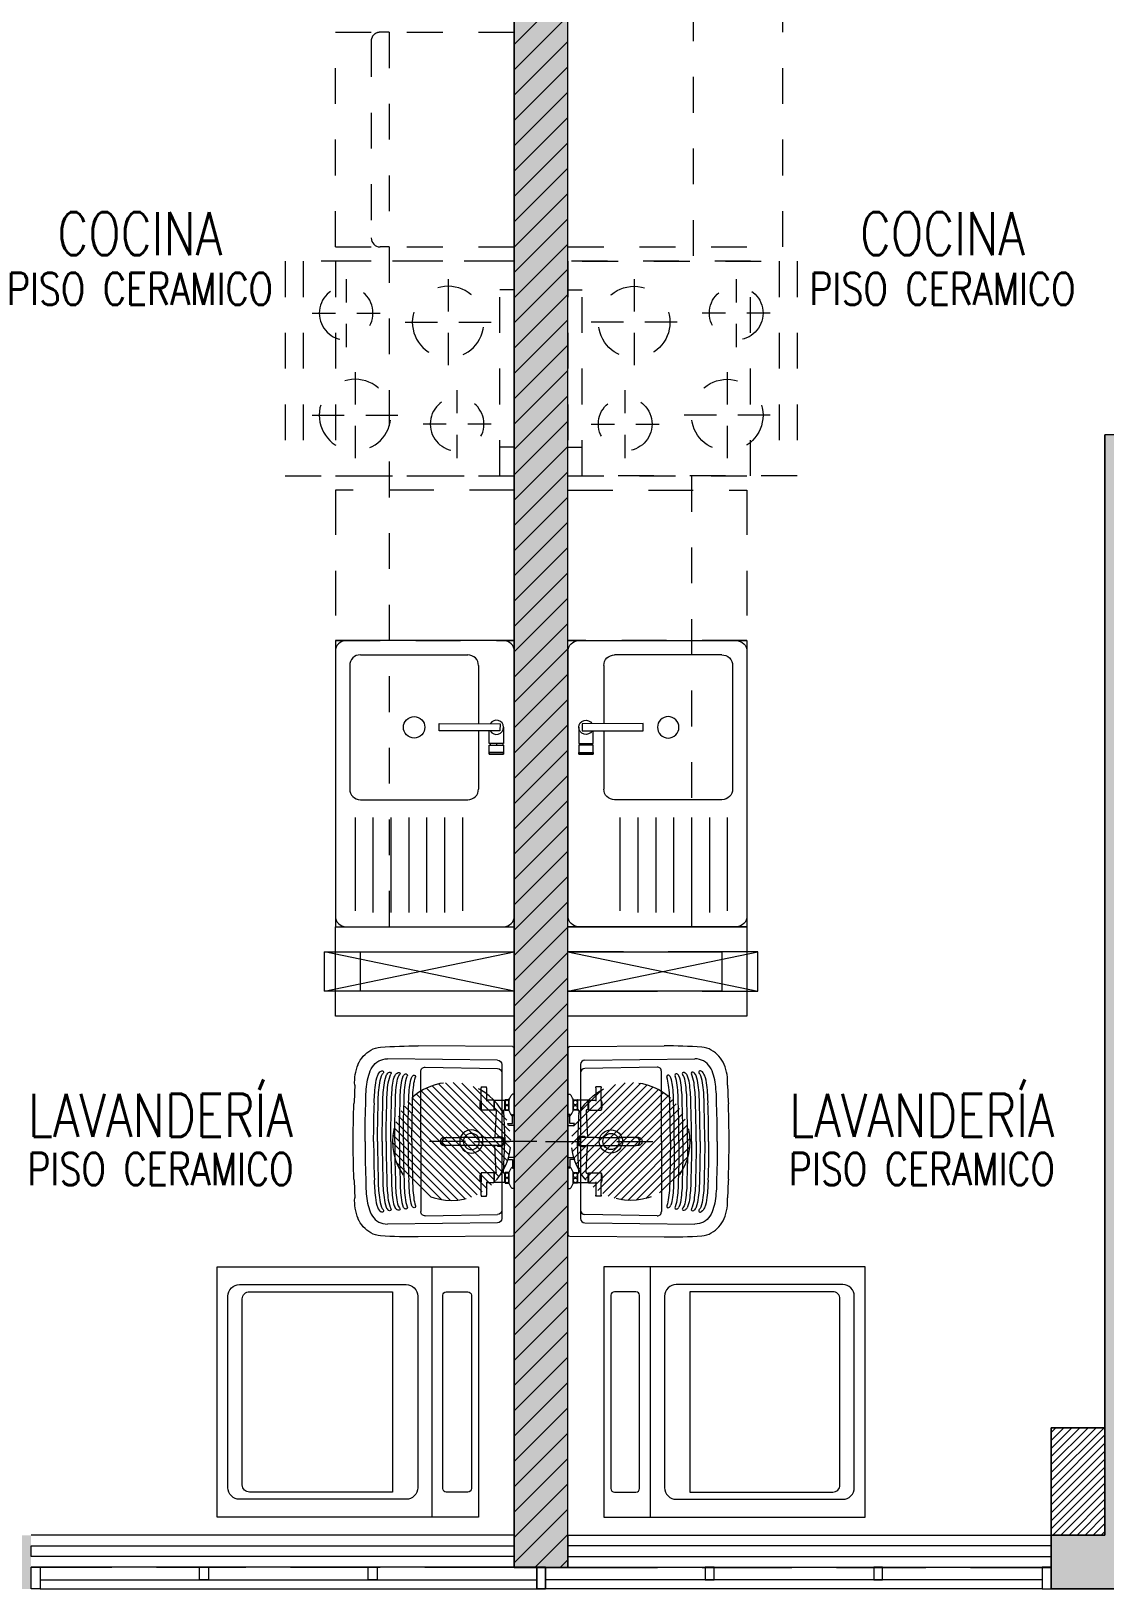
# Model space of a CAD drawing. Header units: millimetres. Extents: x 3765 to 3833, y 1327 to 1657.
# Drawn here: x 3777.472 to 3780.472, y 1456.738 to 1461.091 of the extents above; entities that cross this region are included whole.
import ezdxf
from ezdxf.enums import TextEntityAlignment as Align

# ---------------------------------------------------------------- set-up
doc = ezdxf.new("R2010")
doc.units = ezdxf.units.MM
doc.set_wipeout_variables(frame=1)
for name, pattern in [('DASHDOT', [1, 0.5, -0.25, 0, -0.25]), ('HIDDEN2', [0.1875, 0.125, -0.0625]), ('X-REF_DP_Arquitectura$0$HIDDEN', [0.375, 0.25, -0.125])]:
    doc.linetypes.add(name, pattern=pattern)
doc.layers.get('0').update_dxf_attribs({"color": 251, "lineweight": 9})
for name, color, linetype, lineweight in [('01', 251, 'Continuous', 13), ('A-COCINAS-LAV', 251, 'Continuous', 13), ('A-HATCH', 251, 'Continuous', 13), ('A-MOBILIARIO', 251, 'Continuous', 13), ('A-MURO BAJO', 251, 'Continuous', 13), ('A-MUROS', 251, 'Continuous', 13), ('A-PROYECCIONES', 251, 'HIDDEN2', 13), ('A-PUERTAS', 251, 'Continuous', 13), ('A-TEXTO-ACABADO PISO', 251, 'Continuous', 13), ('A-TEXTO-AMBIENTE', 251, 'Continuous', 13), ('A_20_Estructuras', 251, 'Continuous', 13), ('A_50_TextoAmbiente', 251, 'Continuous', 13), ('A_50_Vigas', 251, 'X-REF_DP_Arquitectura$0$HIDDEN', 13), ('A_60_HatchEstructuras', 251, 'Continuous', 13), ('DLP_MURO ALTO', 251, 'Continuous', 13), ('MURO CF 120', 251, 'Continuous', 13), ('MURO CF 60', 251, 'Continuous', 13)]:
    doc.layers.add(name, color=color, linetype=linetype, lineweight=lineweight)
doc.styles.add('ROMANS', font='romans.shx', dxfattribs={"width": 0.8})

# ---------------------------------------------------------------- blocks, each defined once
blk = doc.blocks.new('EF-P2-P4')
at = {"layer": 'A_60_HatchEstructuras'}
h = blk.add_hatch(color=256, dxfattribs=at)
h.dxf.hatch_style = 1
h.paths.add_polyline_path([(9.15, -7.725), (10.65, -7.725), (10.65, -8.475), (10.8, -8.475), (10.8, -7.525), (9, -7.525), (9, -8.4), (7.5, -8.4), (7.5, -7.9), (7.35, -7.9), (7.35, -8.6), (9, -8.6), (9, -13.79), (9.15, -13.79)])
h.paths.add_polyline_path([(7.5, -10.35), (7.35, -10.35), (7.35, -13.85), (7.65, -13.85), (7.65, -13.7), (7.5, -13.7)])
h.paths.add_polyline_path([(10.8, -10.625), (10.65, -10.625), (10.65, -13.7), (10.5, -13.7), (10.5, -13.85), (10.8, -13.85)])
at = {"elevation": 0}
for points in [[(8.47, -12.18), (9, -12.07)], [(9, -12.18), (8.47, -12.07)], [(8.47, -12.18), (9, -12.07)], [(9, -12.18), (8.47, -12.07)], [(9.15, -12.07), (9.68, -12.18)], [(9.15, -12.18), (9.68, -12.07)], [(9.15, -12.07), (9.68, -12.18)], [(9.15, -12.18), (9.68, -12.07)]]:
    blk.add_lwpolyline(points, dxfattribs=at)
at = {"layer": 'A_20_Estructuras'}
for points in [[(9.15, -7.725), (10.65, -7.725), (10.65, -8.475), (10.8, -8.475), (10.8, -7.525), (9, -7.525), (9, -8.4), (7.5, -8.4), (7.5, -7.9), (7.35, -7.9), (7.35, -8.6), (9, -8.6), (9, -13.79), (9.15, -13.79)], [(10.8, -10.625), (10.65, -10.625), (10.65, -13.7), (10.5, -13.7), (10.5, -13.85), (10.8, -13.85)]]:
    blk.add_lwpolyline(points, close=True, dxfattribs=at)
at = {"layer": 'A_50_Vigas'}
for p, q in [((9, -13.79), (7.65, -13.79)), ((9.15, -13.79), (10.5, -13.79))]:
    blk.add_line(p, q, dxfattribs=at)
at = {"layer": 'A_50_Vigas', "elevation": 0}
for points in [[(9, -12.18), (8.47, -12.18), (8.47, -12.07), (9, -12.07)], [(9.15, -12.18), (9.68, -12.18), (9.68, -12.07), (9.15, -12.07)]]:
    blk.add_lwpolyline(points, dxfattribs=at)
blk = doc.blocks.new('MEZCLADORA-P')
at = {"color": 251, "linetype": 'DASHDOT', "ltscale": 0.07}
blk.add_line((0, 0.2633), (0, -0.2869), dxfattribs=at)
at = {"color": 7}
for p, q in [((-0.1318, 0), (-0.0713, 0)), ((-0.0713, 0), (-0.0713, -0.0048)), ((0.0714, 0), (0.1319, 0)), ((0.1319, 0), (0.1319, -0.0048)), ((-0.1318, 0), (-0.1318, -0.0048)), ((-0.1178, -0.0145), (-0.0853, -0.0145)), ((-0.0875, -0.0265), (-0.1157, -0.0265)), ((-0.1141, -0.0265), (-0.1146, -0.027)), ((-0.0886, -0.027), (-0.1146, -0.027)), ((-0.1146, -0.027), (-0.1146, -0.056)), ((-0.0891, -0.0265), (-0.0886, -0.027)), ((-0.0886, -0.027), (-0.0886, -0.0285)), ((-0.0865, -0.0305), (-0.0015, -0.0262)), ((-0.011, -0.0405), (-0.011, -0.0805)), ((0.086, -0.0304), (0.0015, -0.0262)), ((0.011, -0.0805), (0.011, -0.0405)), ((0.0714, 0), (0.0714, -0.0048)), ((0.0854, -0.0145), (0.1179, -0.0145)), ((0.1157, -0.0265), (0.0875, -0.0265)), ((0.0886, -0.0265), (0.0881, -0.027)), ((0.1151, -0.027), (0.0881, -0.027)), ((0.0881, -0.0285), (0.0881, -0.027)), ((0.0926, -0.0379), (0.0926, -0.0379)), ((0.1146, -0.0265), (0.1151, -0.027)), ((0.1151, -0.056), (0.1151, -0.027)), ((-0.1526, -0.078), (-0.1501, -0.078)), ((-0.1526, -0.093), (-0.1526, -0.078)), ((-0.1242, -0.078), (-0.1501, -0.078)), ((-0.1129, -0.078), (-0.1242, -0.078)), ((-0.0876, -0.057), (-0.1156, -0.057)), ((-0.1156, -0.057), (-0.1156, -0.078)), ((-0.1146, -0.056), (-0.0886, -0.056)), ((-0.1141, -0.0565), (-0.1146, -0.056)), ((-0.0891, -0.0565), (-0.1141, -0.0565)), ((-0.0891, -0.0565), (-0.0886, -0.056)), ((-0.0886, -0.0525), (-0.0886, -0.056)), ((-0.0876, -0.057), (-0.0876, -0.093)), ((-0.0865, -0.0505), (-0.011, -0.0543)), ((-0.011, -0.0805), (-0.011, -0.1514)), ((0.086, -0.0506), (0.011, -0.0543)), ((0.011, -0.0805), (0.011, -0.1514)), ((0.1156, -0.057), (0.0876, -0.057)), ((0.0876, -0.057), (0.0876, -0.093)), ((0.0881, -0.056), (0.0881, -0.0525)), ((0.0881, -0.056), (0.1151, -0.056)), ((0.0886, -0.0565), (0.0881, -0.056)), ((0.1146, -0.0565), (0.0886, -0.0565)), ((0.0896, -0.0565), (0.0896, -0.057)), ((0.1242, -0.078), (0.1129, -0.078)), ((0.1136, -0.0565), (0.1136, -0.057)), ((0.1146, -0.0565), (0.1151, -0.056)), ((0.1156, -0.057), (0.1156, -0.078)), ((0.1501, -0.078), (0.1242, -0.078)), ((0.1501, -0.078), (0.1526, -0.078)), ((0.1526, -0.093), (0.1526, -0.078)), ((-0.1501, -0.093), (-0.1526, -0.093)), ((-0.1501, -0.093), (-0.1242, -0.093)), ((-0.1242, -0.093), (-0.1129, -0.093)), ((-0.1137, -0.093), (-0.1137, -0.0932)), ((-0.0876, -0.093), (-0.1129, -0.093)), ((-0.1031, -0.0954), (-0.1001, -0.0954)), ((-0.0895, -0.093), (-0.0895, -0.0932)), ((0.1129, -0.093), (0.0876, -0.093)), ((0.0895, -0.093), (0.0895, -0.0932)), ((0.1001, -0.0954), (0.1031, -0.0954)), ((0.1129, -0.093), (0.1242, -0.093)), ((0.1137, -0.093), (0.1137, -0.0932)), ((0.1242, -0.093), (0.1501, -0.093)), ((0.1526, -0.093), (0.1501, -0.093)), ((-0.011, -0.1514), (-0.011, -0.1885)), ((0.011, -0.1885), (0.011, -0.1514)), ((-0.011, -0.1885), (-0.011, -0.1905)), ((-0.011, -0.1969), (-0.011, -0.1905)), ((0.011, -0.1885), (0.011, -0.1905)), ((0.011, -0.1969), (0.011, -0.1905))]:
    blk.add_line(p, q, dxfattribs=at)
for centre, radius, start, end in [((-0.1303, -0.0048), 0.0015, 180, 228.4626), ((-0.0982, 0.0315), 0.05, 228.4626, 246.8453), ((-0.1083, -0.0205), 0.0095, 140.8333, 144.6655), ((-0.1083, -0.0205), 0.0095, 215.3345, 219.1667), ((-0.0948, -0.0205), 0.0095, 35.3345, 39.1667), ((-0.0948, -0.0205), 0.0095, 320.8333, 324.6655), ((-0.105, 0.0315), 0.05, 293.1547, 311.5374), ((-0.0728, -0.0048), 0.0015, 311.5374, 0), ((0, -0.0405), 0.0143, 320.0451, 219.9549), ((0, -0.0405), 0.0143, 320.5275, 219.4725), ((0, -0.0405), 0.014, 321.7868, 218.2132), ((0, -0.0405), 0.011, 0, 180), ((0.0729, -0.0048), 0.0015, 180, 228.4626), ((0.105, 0.0315), 0.05, 228.4626, 246.8453), ((0.0949, -0.0205), 0.0095, 140.8333, 144.6655), ((0.0949, -0.0205), 0.0095, 215.3345, 219.1667), ((0.1084, -0.0205), 0.0095, 35.3345, 39.1667), ((0.1084, -0.0205), 0.0095, 320.8333, 324.6655), ((0.0982, 0.0315), 0.05, 293.1547, 311.5374), ((0.1304, -0.0048), 0.0015, 311.5374, 0), ((-0.1127, -0.0932), 0.001, 180, 255.7593), ((-0.1031, -0.0554), 0.04, 255.7593, 270), ((-0.1001, -0.0554), 0.04, 270, 284.2407), ((-0.0905, -0.0932), 0.001, 284.2407, 0), ((0.0905, -0.0932), 0.001, 180, 255.7593), ((0.1001, -0.0554), 0.04, 255.7593, 270), ((0.1031, -0.0554), 0.04, 270, 284.2407), ((0.1127, -0.0932), 0.001, 284.2407, 0)]:
    blk.add_arc(centre, radius, start, end, dxfattribs=at)
for centre, major_axis, ratio, start_param, end_param in [((-0.0016, -0.0243), (0.00195, 0.00019), 0.977728, 4.694416, 4.711947), ((0.0016, -0.0243), (0.00197, -0.00016), 0.989596, 4.695691, 4.715329), ((0, -0.1905), (-0.011, 0), 0.927184, 0, 3.141593), ((0, -0.1905), (0.011, 0), 0.927184, 3.141593, 6.283185)]:
    blk.add_ellipse(centre, major_axis=major_axis, ratio=ratio, start_param=start_param, end_param=end_param, dxfattribs=at)
for points, knots in [([(-0.1161, -0.026), (-0.1161, -0.026), (-0.1161, -0.0259), (-0.1161, -0.0257), (-0.1161, -0.0255), (-0.1161, -0.0251), (-0.1161, -0.0248), (-0.1161, -0.0244), (-0.1161, -0.0242), (-0.1161, -0.0237), (-0.1161, -0.0234), (-0.1161, -0.0228), (-0.1161, -0.0223), (-0.1161, -0.0214), (-0.1161, -0.0209), (-0.1161, -0.0201), (-0.1161, -0.0196), (-0.1161, -0.0187), (-0.1161, -0.0182), (-0.1161, -0.0176), (-0.1161, -0.0173), (-0.1161, -0.0168), (-0.1161, -0.0166), (-0.1161, -0.0162), (-0.1161, -0.0159), (-0.1161, -0.0155), (-0.1161, -0.0153), (-0.1161, -0.0151), (-0.1161, -0.015), (-0.1161, -0.015)], [1.912506, 1.912506, 1.912506, 1.912506, 2.09167, 2.09167, 2.270834, 2.270834, 2.409757, 2.409757, 2.503909, 2.503909, 2.59806, 2.59806, 2.741232, 2.741232, 2.868759, 2.868759, 2.996286, 2.996286, 3.139457, 3.139457, 3.233609, 3.233609, 3.32776, 3.32776, 3.466683, 3.466683, 3.645847, 3.645847, 3.825012, 3.825012, 3.825012, 3.825012]), ([(-0.1088, -0.026), (-0.1083, -0.026), (-0.1078, -0.0259), (-0.1067, -0.0257), (-0.1061, -0.0255), (-0.1053, -0.0251), (-0.1049, -0.0248), (-0.1043, -0.0244), (-0.1041, -0.0242), (-0.1036, -0.0237), (-0.1034, -0.0234), (-0.103, -0.0228), (-0.1028, -0.0223), (-0.1026, -0.0214), (-0.1025, -0.0209), (-0.1025, -0.0201), (-0.1026, -0.0196), (-0.1028, -0.0187), (-0.103, -0.0182), (-0.1034, -0.0176), (-0.1036, -0.0173), (-0.1041, -0.0168), (-0.1043, -0.0166), (-0.1049, -0.0162), (-0.1053, -0.0159), (-0.1061, -0.0155), (-0.1067, -0.0153), (-0.1078, -0.0151), (-0.1083, -0.015), (-0.1088, -0.015), (-0.1094, -0.015), (-0.1099, -0.0151), (-0.111, -0.0153), (-0.1116, -0.0155), (-0.1124, -0.0159), (-0.1128, -0.0162), (-0.1134, -0.0166), (-0.1136, -0.0168), (-0.1141, -0.0173), (-0.1143, -0.0176), (-0.1147, -0.0182), (-0.1149, -0.0187), (-0.1151, -0.0196), (-0.1152, -0.0201), (-0.1152, -0.0209), (-0.1151, -0.0214), (-0.1149, -0.0223), (-0.1147, -0.0228), (-0.1143, -0.0234), (-0.1141, -0.0237), (-0.1136, -0.0242), (-0.1134, -0.0244), (-0.1128, -0.0248), (-0.1124, -0.0251), (-0.1116, -0.0255), (-0.111, -0.0257), (-0.1099, -0.0259), (-0.1094, -0.026), (-0.1088, -0.026)], [1.912506, 1.912506, 1.912506, 1.912506, 2.09167, 2.09167, 2.270834, 2.270834, 2.409757, 2.409757, 2.503909, 2.503909, 2.59806, 2.59806, 2.741232, 2.741232, 2.868759, 2.868759, 2.996286, 2.996286, 3.139457, 3.139457, 3.233609, 3.233609, 3.32776, 3.32776, 3.466683, 3.466683, 3.645847, 3.645847, 3.825012, 3.825012, 3.825012, 4.004176, 4.004176, 4.18334, 4.18334, 4.322263, 4.322263, 4.416415, 4.416415, 4.510566, 4.510566, 4.653737, 4.653737, 4.781264, 4.781264, 4.908792, 4.908792, 5.051963, 5.051963, 5.146114, 5.146114, 5.240266, 5.240266, 5.379189, 5.379189, 5.558353, 5.558353, 5.737517, 5.737517, 5.737517, 5.737517]), ([(-0.0944, -0.026), (-0.0938, -0.026), (-0.0933, -0.0259), (-0.0922, -0.0257), (-0.0916, -0.0255), (-0.0908, -0.0251), (-0.0904, -0.0248), (-0.0898, -0.0244), (-0.0896, -0.0242), (-0.0891, -0.0237), (-0.0889, -0.0234), (-0.0885, -0.0228), (-0.0883, -0.0223), (-0.0881, -0.0214), (-0.088, -0.0209), (-0.088, -0.0201), (-0.0881, -0.0196), (-0.0883, -0.0187), (-0.0885, -0.0182), (-0.0889, -0.0176), (-0.0891, -0.0173), (-0.0896, -0.0168), (-0.0898, -0.0166), (-0.0904, -0.0162), (-0.0908, -0.0159), (-0.0916, -0.0155), (-0.0922, -0.0153), (-0.0933, -0.0151), (-0.0938, -0.015), (-0.0944, -0.015), (-0.0949, -0.015), (-0.0954, -0.0151), (-0.0965, -0.0153), (-0.0971, -0.0155), (-0.0979, -0.0159), (-0.0983, -0.0162), (-0.0989, -0.0166), (-0.0991, -0.0168), (-0.0996, -0.0173), (-0.0998, -0.0176), (-0.1002, -0.0182), (-0.1004, -0.0187), (-0.1006, -0.0196), (-0.1007, -0.0201), (-0.1007, -0.0209), (-0.1006, -0.0214), (-0.1004, -0.0223), (-0.1002, -0.0228), (-0.0998, -0.0234), (-0.0996, -0.0237), (-0.0991, -0.0242), (-0.0989, -0.0244), (-0.0983, -0.0248), (-0.0979, -0.0251), (-0.0971, -0.0255), (-0.0965, -0.0257), (-0.0954, -0.0259), (-0.0949, -0.026), (-0.0944, -0.026)], [-1.912506, -1.912506, -1.912506, -1.912506, -1.733342, -1.733342, -1.554177, -1.554177, -1.415254, -1.415254, -1.321103, -1.321103, -1.226951, -1.226951, -1.08378, -1.08378, -0.956253, -0.956253, -0.828726, -0.828726, -0.685555, -0.685555, -0.591403, -0.591403, -0.497251, -0.497251, -0.358328, -0.358328, -0.179164, -0.179164, 0, 0, 0, 0.179164, 0.179164, 0.358328, 0.358328, 0.497251, 0.497251, 0.591403, 0.591403, 0.685555, 0.685555, 0.828726, 0.828726, 0.956253, 0.956253, 1.08378, 1.08378, 1.226951, 1.226951, 1.321103, 1.321103, 1.415254, 1.415254, 1.554177, 1.554177, 1.733342, 1.733342, 1.912506, 1.912506, 1.912506, 1.912506]), ([(-0.0886, -0.0285), (-0.0886, -0.0287), (-0.0886, -0.0289), (-0.0884, -0.0293), (-0.0883, -0.0295), (-0.0881, -0.0299), (-0.0879, -0.03), (-0.0876, -0.0303), (-0.0874, -0.0303), (-0.0869, -0.0305), (-0.0867, -0.0305), (-0.0865, -0.0305)], [0.0014961, 0.0014961, 0.0014961, 0.0014961, 0.0628341, 0.0628341, 0.1278738, 0.1278738, 0.192655, 0.192655, 0.2586819, 0.2586819, 0.3211409, 0.3211409, 0.3211409, 0.3211409]), ([(-0.0871, -0.015), (-0.0871, -0.015), (-0.0871, -0.0151), (-0.0871, -0.0153), (-0.0871, -0.0155), (-0.0871, -0.0159), (-0.0871, -0.0162), (-0.0871, -0.0166), (-0.0871, -0.0168), (-0.0871, -0.0173), (-0.0871, -0.0176), (-0.0871, -0.0182), (-0.0871, -0.0187), (-0.0871, -0.0196), (-0.0871, -0.0201), (-0.0871, -0.0209), (-0.0871, -0.0214), (-0.0871, -0.0223), (-0.0871, -0.0228), (-0.0871, -0.0234), (-0.0871, -0.0237), (-0.0871, -0.0242), (-0.0871, -0.0244), (-0.0871, -0.0248), (-0.0871, -0.0251), (-0.0871, -0.0255), (-0.0871, -0.0257), (-0.0871, -0.0259), (-0.0871, -0.026), (-0.0871, -0.026)], [0, 0, 0, 0, 0.179164, 0.179164, 0.358328, 0.358328, 0.497251, 0.497251, 0.591403, 0.591403, 0.685555, 0.685555, 0.828726, 0.828726, 0.956253, 0.956253, 1.08378, 1.08378, 1.226951, 1.226951, 1.321103, 1.321103, 1.415254, 1.415254, 1.554177, 1.554177, 1.733342, 1.733342, 1.912506, 1.912506, 1.912506, 1.912506]), ([(0.0014, -0.0262), (0.0014, -0.0262), (0.0014, -0.0262), (0.0015, -0.0262), (0.0015, -0.0262), (0.0015, -0.0262)], [0, 0, 0, 0, 0.003858876, 0.003858876, 0.005459734, 0.005459734, 0.005459734, 0.005459734]), ([(0.086, -0.0305), (0.0862, -0.0305), (0.0864, -0.0304), (0.0869, -0.0303), (0.0871, -0.0302), (0.0874, -0.03), (0.0876, -0.0298), (0.0878, -0.0295), (0.0879, -0.0293), (0.0881, -0.0289), (0.0881, -0.0287), (0.0881, -0.0285)], [0.0009309, 0.0009309, 0.0009309, 0.0009309, 0.0631461, 0.0631461, 0.1284888, 0.1284888, 0.1937028, 0.1937028, 0.260157, 0.260157, 0.3196739, 0.3196739, 0.3196739, 0.3196739]), ([(0.0871, -0.026), (0.0871, -0.026), (0.0871, -0.0259), (0.0871, -0.0257), (0.0871, -0.0255), (0.0871, -0.0251), (0.0871, -0.0248), (0.0871, -0.0244), (0.0871, -0.0242), (0.0871, -0.0237), (0.0871, -0.0234), (0.0871, -0.0228), (0.0871, -0.0223), (0.0871, -0.0214), (0.0871, -0.0209), (0.0871, -0.0201), (0.0871, -0.0196), (0.0871, -0.0187), (0.0871, -0.0182), (0.0871, -0.0176), (0.0871, -0.0173), (0.0871, -0.0168), (0.0871, -0.0166), (0.0871, -0.0162), (0.0871, -0.0159), (0.0871, -0.0155), (0.0871, -0.0153), (0.0871, -0.0151), (0.0871, -0.015), (0.0871, -0.015)], [1.912506, 1.912506, 1.912506, 1.912506, 2.09167, 2.09167, 2.270834, 2.270834, 2.409757, 2.409757, 2.503909, 2.503909, 2.59806, 2.59806, 2.741232, 2.741232, 2.868759, 2.868759, 2.996286, 2.996286, 3.139457, 3.139457, 3.233609, 3.233609, 3.32776, 3.32776, 3.466683, 3.466683, 3.645847, 3.645847, 3.825012, 3.825012, 3.825012, 3.825012]), ([(0.0944, -0.026), (0.0949, -0.026), (0.0954, -0.0259), (0.0965, -0.0257), (0.0971, -0.0255), (0.0979, -0.0251), (0.0983, -0.0248), (0.0989, -0.0244), (0.0991, -0.0242), (0.0996, -0.0237), (0.0998, -0.0234), (0.1002, -0.0228), (0.1004, -0.0223), (0.1006, -0.0214), (0.1007, -0.0209), (0.1007, -0.0201), (0.1006, -0.0196), (0.1004, -0.0187), (0.1002, -0.0182), (0.0998, -0.0176), (0.0996, -0.0173), (0.0991, -0.0168), (0.0989, -0.0166), (0.0983, -0.0162), (0.0979, -0.0159), (0.0971, -0.0155), (0.0965, -0.0153), (0.0954, -0.0151), (0.0949, -0.015), (0.0944, -0.015), (0.0938, -0.015), (0.0933, -0.0151), (0.0922, -0.0153), (0.0916, -0.0155), (0.0908, -0.0159), (0.0904, -0.0162), (0.0898, -0.0166), (0.0896, -0.0168), (0.0891, -0.0173), (0.0889, -0.0176), (0.0885, -0.0182), (0.0883, -0.0187), (0.0881, -0.0196), (0.088, -0.0201), (0.088, -0.0209), (0.0881, -0.0214), (0.0883, -0.0223), (0.0885, -0.0228), (0.0889, -0.0234), (0.0891, -0.0237), (0.0896, -0.0242), (0.0898, -0.0244), (0.0904, -0.0248), (0.0908, -0.0251), (0.0916, -0.0255), (0.0922, -0.0257), (0.0933, -0.0259), (0.0938, -0.026), (0.0944, -0.026)], [1.912506, 1.912506, 1.912506, 1.912506, 2.09167, 2.09167, 2.270834, 2.270834, 2.409757, 2.409757, 2.503909, 2.503909, 2.59806, 2.59806, 2.741232, 2.741232, 2.868759, 2.868759, 2.996286, 2.996286, 3.139457, 3.139457, 3.233609, 3.233609, 3.32776, 3.32776, 3.466683, 3.466683, 3.645847, 3.645847, 3.825012, 3.825012, 3.825012, 4.004176, 4.004176, 4.18334, 4.18334, 4.322263, 4.322263, 4.416415, 4.416415, 4.510566, 4.510566, 4.653737, 4.653737, 4.781264, 4.781264, 4.908792, 4.908792, 5.051963, 5.051963, 5.146114, 5.146114, 5.240266, 5.240266, 5.379189, 5.379189, 5.558353, 5.558353, 5.737517, 5.737517, 5.737517, 5.737517]), ([(0.1088, -0.026), (0.1094, -0.026), (0.1099, -0.0259), (0.111, -0.0257), (0.1116, -0.0255), (0.1124, -0.0251), (0.1128, -0.0248), (0.1134, -0.0244), (0.1136, -0.0242), (0.1141, -0.0237), (0.1143, -0.0234), (0.1147, -0.0228), (0.1149, -0.0223), (0.1151, -0.0214), (0.1152, -0.0209), (0.1152, -0.0201), (0.1151, -0.0196), (0.1149, -0.0187), (0.1147, -0.0182), (0.1143, -0.0176), (0.1141, -0.0173), (0.1136, -0.0168), (0.1134, -0.0166), (0.1128, -0.0162), (0.1124, -0.0159), (0.1116, -0.0155), (0.111, -0.0153), (0.1099, -0.0151), (0.1094, -0.015), (0.1088, -0.015), (0.1083, -0.015), (0.1078, -0.0151), (0.1067, -0.0153), (0.1061, -0.0155), (0.1053, -0.0159), (0.1049, -0.0162), (0.1043, -0.0166), (0.1041, -0.0168), (0.1036, -0.0173), (0.1034, -0.0176), (0.103, -0.0182), (0.1028, -0.0187), (0.1026, -0.0196), (0.1025, -0.0201), (0.1025, -0.0209), (0.1026, -0.0214), (0.1028, -0.0223), (0.103, -0.0228), (0.1034, -0.0234), (0.1036, -0.0237), (0.1041, -0.0242), (0.1043, -0.0244), (0.1049, -0.0248), (0.1053, -0.0251), (0.1061, -0.0255), (0.1067, -0.0257), (0.1078, -0.0259), (0.1083, -0.026), (0.1088, -0.026)], [-1.912506, -1.912506, -1.912506, -1.912506, -1.733342, -1.733342, -1.554177, -1.554177, -1.415254, -1.415254, -1.321103, -1.321103, -1.226951, -1.226951, -1.08378, -1.08378, -0.956253, -0.956253, -0.828726, -0.828726, -0.685555, -0.685555, -0.591403, -0.591403, -0.497251, -0.497251, -0.358328, -0.358328, -0.179164, -0.179164, 0, 0, 0, 0.179164, 0.179164, 0.358328, 0.358328, 0.497251, 0.497251, 0.591403, 0.591403, 0.685555, 0.685555, 0.828726, 0.828726, 0.956253, 0.956253, 1.08378, 1.08378, 1.226951, 1.226951, 1.321103, 1.321103, 1.415254, 1.415254, 1.554177, 1.554177, 1.733342, 1.733342, 1.912506, 1.912506, 1.912506, 1.912506]), ([(0.1161, -0.015), (0.1161, -0.015), (0.1161, -0.0151), (0.1161, -0.0153), (0.1161, -0.0155), (0.1161, -0.0159), (0.1161, -0.0162), (0.1161, -0.0166), (0.1161, -0.0168), (0.1161, -0.0173), (0.1161, -0.0176), (0.1161, -0.0182), (0.1161, -0.0187), (0.1161, -0.0196), (0.1161, -0.0201), (0.1161, -0.0209), (0.1161, -0.0214), (0.1161, -0.0223), (0.1161, -0.0228), (0.1161, -0.0234), (0.1161, -0.0237), (0.1161, -0.0242), (0.1161, -0.0244), (0.1161, -0.0248), (0.1161, -0.0251), (0.1161, -0.0255), (0.1161, -0.0257), (0.1161, -0.0259), (0.1161, -0.026), (0.1161, -0.026)], [0, 0, 0, 0, 0.179164, 0.179164, 0.358328, 0.358328, 0.497251, 0.497251, 0.591403, 0.591403, 0.685555, 0.685555, 0.828726, 0.828726, 0.956253, 0.956253, 1.08378, 1.08378, 1.226951, 1.226951, 1.321103, 1.321103, 1.415254, 1.415254, 1.554177, 1.554177, 1.733342, 1.733342, 1.912506, 1.912506, 1.912506, 1.912506]), ([(-0.0865, -0.0505), (-0.0867, -0.0505), (-0.0869, -0.0505), (-0.0873, -0.0507), (-0.0875, -0.0507), (-0.0879, -0.051), (-0.0881, -0.0511), (-0.0883, -0.0515), (-0.0884, -0.0517), (-0.0886, -0.0521), (-0.0886, -0.0523), (-0.0886, -0.0525)], [0, 0, 0, 0, 0.0632739, 0.0632739, 0.1284986, 0.1284986, 0.1931331, 0.1931331, 0.2588948, 0.2588948, 0.322347, 0.322347, 0.322347, 0.322347]), ([(0.0881, -0.0525), (0.0881, -0.0523), (0.0881, -0.0521), (0.0879, -0.0517), (0.0878, -0.0515), (0.0876, -0.0512), (0.0874, -0.051), (0.0871, -0.0508), (0.0869, -0.0507), (0.0864, -0.0506), (0.0862, -0.0505), (0.086, -0.0505)], [0.0009616, 0.0009616, 0.0009616, 0.0009616, 0.0627142, 0.0627142, 0.1276947, 0.1276947, 0.1924362, 0.1924362, 0.2584085, 0.2584085, 0.3218037, 0.3218037, 0.3218037, 0.3218037]), ([(0.011, -0.1969), (0.011, -0.198), (0.0108, -0.199), (0.0101, -0.2011), (0.0095, -0.2021), (0.0082, -0.2038), (0.0073, -0.2046), (0.0054, -0.2059), (0.0043, -0.2064), (0.0021, -0.207), (0.0009, -0.2072), (-0.0015, -0.2071), (-0.0026, -0.2069), (-0.0048, -0.2062), (-0.0059, -0.2056), (-0.0077, -0.2042), (-0.0085, -0.2034), (-0.0098, -0.2016), (-0.0103, -0.2006), (-0.0109, -0.1987), (-0.011, -0.1978), (-0.011, -0.1969)], [4.328417, 4.328417, 4.328417, 4.328417, 4.64395, 4.64395, 4.960575, 4.960575, 5.279717, 5.279717, 5.601363, 5.601363, 5.924602, 5.924602, 6.248311, 6.248311, 6.571371, 6.571371, 6.892655, 6.892655, 7.211325, 7.211325, 7.470009, 7.470009, 7.470009, 7.470009])]:
    blk.add_open_spline(points, degree=3, knots=knots, dxfattribs=at)
for points in [[(-0.093, -0.0371), (-0.093, -0.0371), (-0.093, -0.0371), (-0.093, -0.0371)], [(-0.0015, -0.0262), (-0.0015, -0.0262), (-0.0015, -0.0262), (-0.0015, -0.0262)], [(-0.0015, -0.0262), (-0.0015, -0.0262), (-0.0014, -0.0262), (-0.0014, -0.0262)], [(0.0015, -0.0262), (0.0015, -0.0262), (0.0015, -0.0262), (0.0015, -0.0262)], [(-0.0886, -0.0525), (-0.0886, -0.0525), (-0.0886, -0.0525), (-0.0886, -0.0525)], [(-0.0865, -0.0505), (-0.0865, -0.0505), (-0.0865, -0.0505), (-0.0865, -0.0505)], [(0.0881, -0.0525), (0.0881, -0.0525), (0.0881, -0.0525), (0.0881, -0.0525)]]:
    blk.add_open_spline(points, degree=3, dxfattribs=at)
blk = doc.blocks.new('LAV-AMAZ-LAV_01')
blk.add_wipeout([(0.26, 0), (0.2622, -0.0005), (0.2636, -0.0015), (0.2646, -0.0029), (0.265, -0.005), (0.2669, -0.2686), (0.2669, -0.2806), (0.2668, -0.3016), (0.2663, -0.3212), (0.2658, -0.3369), (0.2649, -0.3544), (0.2637, -0.3738), (0.2622, -0.3835), (0.2599, -0.3912), (0.256, -0.3998), (0.2526, -0.4053), (0.248, -0.4118), (0.2384, -0.4219), (0.2336, -0.426), (0.2274, -0.4303), (0.2218, -0.4337), (0.2153, -0.4368), (0.2095, -0.4389), (0.2006, -0.4416), (0.191, -0.4437), (0.1829, -0.445), (0.1696, -0.4461), (0.165, -0.4462), (0.1572, -0.4459), (0.1314, -0.4466), (0.1057, -0.4481), (0.0834, -0.4489), (0.0611, -0.4495), (0.0413, -0.4498), (0.0031, -0.45), (-0.0305, -0.4499), (-0.0611, -0.4495), (-0.0834, -0.4489), (-0.1057, -0.4481), (-0.1314, -0.4466), (-0.1572, -0.4459), (-0.165, -0.4462), (-0.1772, -0.4456), (-0.1867, -0.4445), (-0.1955, -0.4428), (-0.2037, -0.4407), (-0.2104, -0.4386), (-0.2153, -0.4368), (-0.223, -0.433), (-0.231, -0.4279), (-0.2384, -0.4219), (-0.245, -0.4153), (-0.2509, -0.4079), (-0.2556, -0.4005), (-0.2593, -0.3928), (-0.2612, -0.3876), (-0.2627, -0.3815), (-0.2637, -0.3738), (-0.2647, -0.3576), (-0.2655, -0.3419), (-0.2661, -0.3284), (-0.2663, -0.3212), (-0.2667, -0.3081), (-0.2669, -0.2902), (-0.2669, -0.2686), (-0.2665, -0.2127), (-0.266, -0.1368), (-0.265, -0.005), (-0.2647, -0.0032), (-0.2636, -0.0015), (-0.2621, -0.0004), (-0.26, 0)])
for p, q in [((0.26, 0), (-0.26, 0)), ((-0.265, -0.005), (-0.2669, -0.2686)), ((0.2151, -0.035), (-0.2151, -0.035)), ((0.265, -0.005), (0.2669, -0.2686)), ((-0.2271, -0.0469), (-0.2308, -0.3547)), ((-0.208, -0.2488), (-0.2042, -0.0468)), ((0.208, -0.2488), (0.2042, -0.0468)), ((0.2271, -0.0469), (0.2308, -0.3547)), ((0, -0.261), (-0.196, -0.261)), ((0, -0.261), (0.196, -0.261))]:
    blk.add_line(p, q)
at = {"color": 7}
for points in [[(-0.0001, -0.31, -0.004924), (-0.06, -0.3095, -0.005443), (-0.1041, -0.3081, -0.041272), (-0.157, -0.305, -0.066903), (-0.1829, -0.2992, -0.004021)], [(-0.0001, -0.286, -0.004924), (-0.06, -0.2855, -0.005443), (-0.1041, -0.2841, -0.041272), (-0.157, -0.281, -0.059773), (-0.1802, -0.2762, -0.37117)], [(-0.0001, -0.297, -0.004924), (-0.06, -0.2965, -0.005443), (-0.1041, -0.2951, -0.041272), (-0.157, -0.292, -0.045554), (-0.1778, -0.2875)], [(0.0001, -0.286, 0.004924), (0.06, -0.2855, 0.005443), (0.1041, -0.2841, 0.041272), (0.157, -0.281, 0.059773), (0.1802, -0.2762, 0.37117)], [(0.0001, -0.297, 0.004924), (0.06, -0.2965, 0.005443), (0.1041, -0.2951, 0.041272), (0.157, -0.292, 0.045554), (0.1778, -0.2875)], [(0.0001, -0.31, 0.004924), (0.06, -0.3095, 0.005443), (0.1041, -0.3081, 0.041272), (0.157, -0.305, 0.066903), (0.1829, -0.2992, 0.004021)], [(-0.0001, -0.358, -0.004924), (-0.06, -0.3575, -0.005443), (-0.1041, -0.3561, -0.041272), (-0.157, -0.353, -0.068174), (-0.1834, -0.347, -0.012686), (-0.1882, -0.3447)], [(-0.0001, -0.334, -0.004924), (-0.06, -0.3335, -0.005443), (-0.1041, -0.3321, -0.041272), (-0.157, -0.329, -0.078711), (-0.1799, -0.3243, -0.062731), (-0.1859, -0.3211, -0.37117)], [(-0.0001, -0.345, -0.004924), (-0.06, -0.3445, -0.005443), (-0.1041, -0.3431, -0.041272), (-0.157, -0.34, -0.078711), (-0.1799, -0.3353, -0.054156), (-0.1851, -0.3326, -0.37117)], [(-0.0001, -0.321, -0.004924), (-0.06, -0.3205, -0.005443), (-0.1041, -0.3191, -0.041272), (-0.157, -0.316, -0.068069), (-0.1833, -0.3101, -0.158546)], [(0.0001, -0.321, 0.004924), (0.06, -0.3205, 0.005443), (0.1041, -0.3191, 0.041272), (0.157, -0.316, 0.068069), (0.1833, -0.3101, 0.158546)], [(0.0001, -0.334, 0.004924), (0.06, -0.3335, 0.005443), (0.1041, -0.3321, 0.041272), (0.157, -0.329, 0.078711), (0.1799, -0.3243, 0.062731), (0.1859, -0.3211, 0.37117)], [(0.0001, -0.345, 0.004924), (0.06, -0.3445, 0.005443), (0.1041, -0.3431, 0.041272), (0.157, -0.34, 0.078711), (0.1799, -0.3353, 0.054156), (0.1851, -0.3326, 0.37117)], [(0.0001, -0.358, 0.004924), (0.06, -0.3575, 0.005443), (0.1041, -0.3561, 0.041272), (0.157, -0.353, 0.068174), (0.1834, -0.347, 0.012686), (0.1882, -0.3447)], [(-0.0001, -0.393, -0.004924), (-0.06, -0.3925, -0.005443), (-0.1041, -0.3911, -0.041272), (-0.157, -0.388, -0.064512), (-0.1851, -0.3816, -0.157603), (-0.1966, -0.3724)], [(-0.0001, -0.369, -0.004924), (-0.06, -0.3685, -0.005443), (-0.1041, -0.3671, -0.041272), (-0.157, -0.364, -0.068174), (-0.1834, -0.358, -0.157546), (-0.1925, -0.3517, -0.375783)], [(-0.0001, -0.382, -0.004924), (-0.06, -0.3815, -0.005443), (-0.1041, -0.3801, -0.041272), (-0.157, -0.377, -0.068174), (-0.1834, -0.371, -0.088848), (-0.1902, -0.3667, -0.37117)], [(0.0001, -0.369, 0.004924), (0.06, -0.3685, 0.005443), (0.1041, -0.3671, 0.041272), (0.157, -0.364, 0.068174), (0.1834, -0.358, 0.157546), (0.1925, -0.3517, 0.375783)], [(0.0001, -0.382, 0.004924), (0.06, -0.3815, 0.005443), (0.1041, -0.3801, 0.041272), (0.157, -0.377, 0.068174), (0.1834, -0.371, 0.088848), (0.1902, -0.3667, 0.37117)], [(0.0001, -0.393, 0.004924), (0.06, -0.3925, 0.005443), (0.1041, -0.3911, 0.041272), (0.157, -0.388, 0.064512), (0.1851, -0.3816, 0.157603), (0.1966, -0.3724)]]:
    blk.add_lwpolyline(points, format="xyb", dxfattribs=at)
for points in [[(0, -0.417, -0.004925), (-0.0604, -0.4165, -0.00535), (-0.1043, -0.4151, -0.04023), (-0.1597, -0.4119, -0.10491), (-0.2087, -0.3967, -0.253945), (-0.2308, -0.3547, -0.253945)], [(0, -0.417, 0.004925), (0.0604, -0.4165, 0.00535), (0.1043, -0.4151, 0.04023), (0.1597, -0.4119, 0.10491), (0.2087, -0.3967, 0.253945), (0.2308, -0.3547, 0.253945)], [(-0.0611, -0.4495, 0.004927), (0, -0.45, 0.004927), (0.0611, -0.4495, 0.004927)]]:
    blk.add_lwpolyline(points, format="xyb")
for radius in [0.0325, 0.0225]:
    blk.add_circle((0, -0.12), radius)
for centre, radius, start, end in [((-0.26, -0.005), 0.005, 90, 179.5983), ((0.26, -0.005), 0.005, 0.4017, 90), ((-0.2151, -0.047), 0.012, 90, 179.3199), ((-0.1922, -0.047), 0.012, 90, 178.9249), ((0.1922, -0.047), 0.012, 1.0751, 90), ((0.2151, -0.047), 0.012, 0.6801, 90), ((-0.196, -0.249), 0.012, 178.9249, 270), ((0.196, -0.249), 0.012, 270, 1.0751), ((1.0777, -0.2806), 1.3446, 179.4878, 183.9734), ((-1.0777, -0.2806), 1.3446, 356.0266, 0.5122), ((-0.2016, -0.3694), 0.0623, 183.9734, 209.8873), ((0.2016, -0.3694), 0.0623, 330.1127, 356.0266), ((-0.1812, -0.3586), 0.0853, 209.3798, 246.4528), ((0.1812, -0.3586), 0.0853, 293.5472, 330.6202), ((-0.165, -0.3061), 0.14, 248.9414, 273.2067), ((-0.1653, -1.2669), 0.821, 85.8335, 89.4318), ((-0.0188, 1.6329), 2.0828, 267.6113, 268.8381), ((0.0188, 1.6329), 2.0828, 271.1619, 272.3887), ((0.1653, -1.2669), 0.821, 90.5682, 94.1665), ((0.165, -0.3061), 0.14, 266.7933, 291.0586)]:
    blk.add_arc(centre, radius, start, end)
for centre, radius, start, end in [((-0.1848, -0.3029), 0.00409, 62.4907, 198.722), ((-0.1792, -0.3009), 0.01, 198.722, 245.4682), ((-0.1812, -0.2801), 0.00402, 67.2152, 203.9492), ((-0.1728, -0.2741), 0.0143, 212.1454, 249.2708), ((0.1728, -0.2741), 0.0143, 290.7292, 327.8546), ((0.1812, -0.2801), 0.00402, 336.0508, 112.7848), ((0.1848, -0.3029), 0.00409, 341.278, 117.5093), ((0.1792, -0.3009), 0.01, 294.5318, 341.278), ((-0.1898, -0.3485), 0.00418, 67.1844, 229.4438), ((-0.1843, -0.3232), 0.00817, 170.8884, 211.776), ((-0.189, -0.3225), 0.00344, 23.6624, 170.8884), ((-0.1807, -0.321), 0.0124, 211.776, 249.2633), ((0.1807, -0.321), 0.0124, 290.7367, 328.224), ((0.189, -0.3225), 0.00344, 9.1116, 156.3376), ((0.1898, -0.3485), 0.00418, 310.5562, 112.8156), ((0.1843, -0.3232), 0.00817, 328.224, 9.1116), ((-0.1935, -0.3694), 0.00427, 39.8792, 224.315), ((0.1935, -0.3694), 0.00427, 315.685, 140.1208)]:
    blk.add_arc(centre, radius, start, end, dxfattribs=at)
blk.add_blockref('MEZCLADORA-P', (0, 0))
blk = doc.blocks.new('*U88')
blk.add_wipeout([(0, 0), (0, -0.0202), (0.17, -0.0202), (0.17, 0)])
blk.add_lwpolyline([(0, 0), (0.17, 0), (0.17, -0.0202), (0, -0.0202)], close=True)
blk = doc.blocks.new('LAV-COC_01')
for p, q in [((0.4, 0.8121, 0), (-0.04, 0.8121, 0)), ((-0.07, 0.0421, 0), (-0.07, 0.7821, 0)), ((0.43, 0.0421, 0), (0.43, 0.7821, 0)), ((0.36, 0.4571, 0), (0.06, 0.4571, 0)), ((0.03, 0.0821, 0), (0.03, 0.4271, 0)), ((0.39, 0.0821, 0), (0.39, 0.4271, 0)), ((0.36, 0.0521, 0), (0.06, 0.0521, 0)), ((-0.04, 0.0121, 0), (0.4, 0.0121, 0))]:
    blk.add_line(p, q)
at = {"color": 7, "extrusion": (-8.98137e-08, -2.25601e-18, 1)}
for p, q in [((0.075, 0.507, 0), (0.075, 0.768, 0)), ((0.125, 0.5071, 0), (0.125, 0.7721, 0)), ((0.175, 0.5071, 0), (0.175, 0.7721, 0))]:
    blk.add_line(p, q, dxfattribs=at)
at = {"color": 7}
for p, q in [((0.225, 0.5071, 0), (0.225, 0.7721, 0)), ((0.275, 0.5071, 0), (0.275, 0.7721, 0)), ((0.325, 0.5071, 0), (0.325, 0.7721, 0)), ((0.375, 0.507, 0), (0.375, 0.768, 0))]:
    blk.add_line(p, q, dxfattribs=at)
at = {"extrusion": (-4.49068e-08, 3.60285e-08, 1), "elevation": 0}
for points in [[(0, 0.3296), (0, 0.3046), (-0.04, 0.3046), (-0.04, 0.3296)], [(0, 0.3296), (-0.04, 0.3296), (-0.04, 0.3246), (0, 0.3246)]]:
    blk.add_lwpolyline(points, close=True, dxfattribs=at)
blk.add_lwpolyline([(-0.04, 0.2546), (-0.04, 0.2996), (0, 0.2996), (0, 0.2646)], dxfattribs=at)
at = {"extrusion": (-4.49068e-08, 3.60285e-08, 1)}
blk.add_arc((-0.02, 0.2546, 0), 0.02, 29.9997, 329.9997, dxfattribs=at)
for centre, start_param, end_param in [((-0.04, 0.7821, 0), -0.785398, 0.785398), ((0.4, 0.7821, 0), -2.356194, -0.785398), ((0.06, 0.4271, 0), -0.785398, 0.785398), ((0.36, 0.4271, 0), -2.356194, -0.785398), ((0.06, 0.0821, 0), 0.785398, 2.356194), ((0.36, 0.0821, 0), 2.356194, 3.926991), ((-0.04, 0.0421, 0), 0.785398, 2.356194), ((0.4, 0.0421, 0), 2.356194, 3.926991)]:
    blk.add_ellipse(centre, major_axis=(-0.0212, 0.0212), ratio=1, start_param=start_param, end_param=end_param)
blk.add_ellipse((0.21, 0.2546, 0), major_axis=(-0.0212, 0.0212), ratio=1)
at = {"layer": '01', "extrusion": (-4.49068e-08, 3.60285e-08, 1), "elevation": 0}
for points in [[(-0.0375, 0.2996), (-0.0375, 0.3046)], [(-0.02, 0.2996), (-0.02, 0.3046)], [(-0.0025, 0.2996), (-0.0025, 0.3046)]]:
    blk.add_lwpolyline(points, dxfattribs=at)
at = {"extrusion": (-4.49068e-08, 3.60285e-08, 1), "rotation": 359.9380941588614}
blk.add_blockref('*U88', (-0.03, 0.2648, 0), dxfattribs=at)
blk = doc.blocks.new('LAV-SEC')
blk.add_wipeout([(-0.35, 0), (-0.35, -0.73), (0.35, -0.73), (0.35, 0)])
blk.add_line((0.35, -0.13), (-0.35, -0.13))
blk.add_lwpolyline([(0.35, 0), (-0.35, 0), (-0.35, -0.73), (0.35, -0.73)], close=True)
at = {"color": 251}
for points in [[(0.27, -0.02), (-0.27, -0.02, 0.414214), (-0.28, -0.03), (-0.28, -0.09, 0.414214), (-0.27, -0.1), (0.27, -0.1, 0.414214), (0.28, -0.09), (0.28, -0.03, 0.414214)], [(0.28, -0.24), (-0.28, -0.24), (-0.28, -0.64, 0.414214), (-0.26, -0.66), (0.26, -0.66, 0.414214), (0.28, -0.64)]]:
    blk.add_lwpolyline(points, format="xyb", close=True, dxfattribs=at)
blk.add_lwpolyline([(-0.3, -0.6677, 0.414214), (-0.2677, -0.7), (0.2677, -0.7, 0.414214), (0.3, -0.6677), (0.3, -0.2023, 0.414214), (0.2677, -0.17), (-0.2677, -0.17, 0.414214), (-0.3, -0.2023)], format="xyb", close=True)
blk = doc.blocks.new('A$C33FC7C8B')
at = {"ltscale": 0.5}
for p, q in [((0.08, 0.64, -0.0001), (0.52, 0.64, 0.0001)), ((0.08, 0.64, -0.0001), (0.08, 0.6, -0.0001)), ((0.52, 0.64, 0.0001), (0.52, 0.6, 0.0001)), ((0, 0, -0.0001), (0, 0.6, -0.0001)), ((0, 0.6, -0.0001), (0.6, 0.6, 0.0001)), ((0.145, 0.575, -0.0001), (0.145, 0.51, -0.0001)), ((0.43, 0.485, 0.0001), (0.43, 0.575, 0.0001)), ((0.6, 0.6, 0.0001), (0.6, 0, 0.0001)), ((0.05, 0.48, -0.0001), (0.115, 0.48, -0.0001)), ((0.175, 0.48, -0.0001), (0.24, 0.48, 0)), ((0.145, 0.45, -0.0001), (0.145, 0.385, -0.0001)), ((0.4, 0.455, 0), (0.31, 0.455, 0)), ((0.55, 0.455, 0.0001), (0.46, 0.455, 0.0001)), ((0.43, 0.335, 0.0001), (0.43, 0.425, 0.0001)), ((0.17, 0.225, -0.0001), (0.17, 0.315, -0.0001)), ((0.455, 0.2, 0.0001), (0.455, 0.265, 0.0001)), ((0.14, 0.195, -0.0001), (0.05, 0.195, -0.0001)), ((0.29, 0.195, 0), (0.2, 0.195, 0)), ((0.17, 0.075, -0.0001), (0.17, 0.165, -0.0001)), ((0.425, 0.17, 0.0001), (0.36, 0.17, 0)), ((0.455, 0.075, 0.0001), (0.455, 0.14, 0.0001)), ((0.55, 0.17, 0.0001), (0.485, 0.17, 0.0001)), ((0.6, 0.05, 0.0001), (0, 0.05, -0.0001)), ((0.6, 0, 0.0001), (0, 0, -0.0001))]:
    blk.add_line(p, q, dxfattribs=at)
for centre, radius in [((0.145, 0.48), 0.075), ((0.43, 0.455), 0.1), ((0.17, 0.195), 0.1), ((0.455, 0.17), 0.075)]:
    blk.add_circle(centre, radius, dxfattribs=at)
blk = doc.blocks.new('TERMA')
at = {"layer": 'A-HATCH', "linetype": 'HIDDEN2', "ltscale": 0.3}
h = blk.add_hatch(dxfattribs=at)
h.set_pattern_fill('ANSI31', color=256, scale=0.005)
h.set_pattern_definition([(45, (-212.033513, -158.478632), (-0.01122532015, 0.01122532015), [])])
edge = h.paths.add_edge_path()
edge.add_arc((-0.175, 0), 0.165, 0, 360)
at = {"linetype": 'Continuous', "ltscale": 0.3}
blk.add_line((0, 0.045), (0, -0.045), dxfattribs=at)
for points in [[(-0.0178, 0.05), (-0.005, 0.05), (-0.005, 0.075), (0, 0.075), (0, 0.045), (-0.0163, 0.045)], [(-0.0178, -0.05), (-0.005, -0.05), (-0.005, -0.075), (0, -0.075), (0, -0.045), (-0.0163, -0.045)]]:
    blk.add_lwpolyline(points, close=True, dxfattribs=at)
at = {"color": 8, "linetype": 'HIDDEN2', "ltscale": 0.3}
blk.add_circle((-0.175, 0), 0.165, dxfattribs=at)
blk = doc.blocks.new('DPTO 65')
blk.add_line((-10, 3.25), (-9.975, 3.25))
at = {"elevation": 0}
blk.add_lwpolyline([(-9, 6.88), (-10.35, 6.88), (-10.35, 6.91), (-9, 6.91)], close=True, dxfattribs=at)
blk.add_arc((-9.975, 3.225), 0.025, 0, 90)
at = {"layer": 'A-MOBILIARIO'}
for p, q in [((-9.025, 7, 0), (-10.4125, 7, 0)), ((-9.025, 6.975, 0), (-10.4125, 6.975, 0))]:
    blk.add_line(p, q, dxfattribs=at)
for points in [[(-10.4375, 6.94), (-10.4125, 6.94), (-10.4125, 7), (-10.4375, 7)], [(-9.9417, 6.94), (-9.9667, 6.94), (-9.9667, 6.975), (-9.9417, 6.975)], [(-9.4708, 6.94), (-9.4958, 6.94), (-9.4958, 6.975), (-9.4708, 6.975)], [(-9, 6.94), (-9.025, 6.94), (-9.025, 7), (-9, 7)]]:
    blk.add_lwpolyline(points, close=True, dxfattribs=at)
at = {"layer": 'A-MURO BAJO'}
for p, q in [((-10.35, 6.94, 0), (-9, 6.94, 0)), ((-10.35, 6.85, 0), (-9, 6.85, 0))]:
    blk.add_line(p, q, dxfattribs=at)
at = {"layer": 'A-MUROS'}
blk.add_line((-10.4375, 6.94), (-10.35, 6.94), dxfattribs=at)
at = {"layer": 'A-PROYECCIONES', "ltscale": 0.5}
for p, q in [((-9.85, 3.25), (-10.35, 3.25)), ((-9.95, 2.675), (-9.95, 3.225)), ((-9.85, 3.25), (-9.85, 2.65)), ((-10, 2.65), (-9.975, 2.65))]:
    blk.add_line(p, q, dxfattribs=at)
blk.add_lwpolyline([(-10.35, 3.89), (-10.35, 3.29), (-9.85, 3.29), (-9.85, 3.89)], close=True, dxfattribs=at)
blk.add_lwpolyline([(-9.85, 2.65), (-10.35, 2.65)], dxfattribs=at)
blk.add_arc((-9.975, 2.675), 0.025, 270, 0, dxfattribs=at)
at = {"layer": 'DLP_MURO ALTO'}
for p, q in [((-10.35, 5.4), (-9.85, 5.4)), ((-10.35, 5.33), (-9.92, 5.33)), ((-9.92, 5.33), (-9.92, 5.22)), ((-9.92, 5.22), (-10.35, 5.22))]:
    blk.add_line(p, q, dxfattribs=at)
at = {"layer": 'A-COCINAS-LAV', "xscale": -1.000000000000016, "rotation": 90}
blk.add_blockref('LAV-SEC', (-10.25, 6.45), dxfattribs=at)
at = {"layer": 'A-COCINAS-LAV', "extrusion": (4.4911e-08, 3.60233e-08, -1), "zscale": -1, "rotation": 269.9998471134332}
blk.add_blockref('LAV-AMAZ-LAV_01', (10.35, 5.75, 0), dxfattribs=at)
at = {"layer": 'A-COCINAS-LAV', "extrusion": (4.49068e-08, -3.60285e-08, 1)}
blk.add_blockref('LAV-COC_01', (-10.28, 4.3379, 0), dxfattribs=at)
at = {"layer": 'A-PROYECCIONES', "ltscale": 0.5, "extrusion": (-4.40218e-06, 0.000440452, -1), "zscale": -0.9999999999999981, "rotation": 269.9999974828772}
blk.add_blockref('A$C33FC7C8B', (9.71, 3.89, 0.0016), dxfattribs=at)
at = {"layer": 'A-MURO BAJO'}
blk.add_lwpolyline([(-9.85, 5.15), (-10.35, 5.15), (-10.35, 4.35), (-9.85, 4.35)], close=True, dxfattribs=at)
at = {"layer": 'A-MUROS'}
blk.add_line((-10.35, 6.94), (-10.35, 1.75), dxfattribs=at)
at = {"layer": 'A-PROYECCIONES', "ltscale": 0.5}
blk.add_line((-10, 2.65), (-10, 5.15), dxfattribs=at)
at = {"layer": 'A-PROYECCIONES'}
blk.add_lwpolyline([(-9.85, 4.35), (-10.35, 4.35), (-10.35, 3.93), (-9.85, 3.93)], close=True, dxfattribs=at)
at = {"layer": 'DLP_MURO ALTO'}
for p, q in [((-9.85, 5.4), (-9.85, 5.15)), ((-9.85, 5.15), (-10.35, 5.15))]:
    blk.add_line(p, q, dxfattribs=at)
at = {"xscale": -1}
blk.add_blockref('TERMA', (-10.35, 5.75, 0), dxfattribs=at)
blk = doc.blocks.new('DPTO 75')
at = {"layer": 'A-HATCH'}
h = blk.add_hatch(dxfattribs=at)
h.set_pattern_fill('ANSI31', color=256, scale=0.005)
h.paths.add_polyline_path([(-1.55, 5.875), (-1.4, 5.875), (-1.4, 6.175), (-1.55, 6.175)])
at = {"elevation": 0}
blk.add_lwpolyline([(-1.4, 6.205), (-0.05, 6.205), (-0.05, 6.235), (-1.4, 6.235)], close=True, dxfattribs=at)
at = {"layer": 'A-HATCH', "elevation": 0}
blk.add_lwpolyline([(-1.55, 5.875), (-1.4, 5.875), (-1.4, 6.175), (-1.55, 6.175)], close=True, dxfattribs=at)
at = {"layer": 'A-MOBILIARIO'}
for p, q in [((-1.375, 6.325, 0), (0.0125, 6.325, 0)), ((-1.375, 6.3, 0), (0.0125, 6.3, 0))]:
    blk.add_line(p, q, dxfattribs=at)
at = {"layer": 'A-MOBILIARIO', "elevation": 0}
for points in [[(-1.4, 6.265), (-1.375, 6.265), (-1.375, 6.325), (-1.4, 6.325)], [(0.0375, 6.265), (0.0125, 6.265), (0.0125, 6.325), (0.0375, 6.325)], [(-0.9292, 6.265), (-0.9042, 6.265), (-0.9042, 6.3), (-0.9292, 6.3)], [(-0.4583, 6.265), (-0.4333, 6.265), (-0.4333, 6.3), (-0.4583, 6.3)]]:
    blk.add_lwpolyline(points, close=True, dxfattribs=at)
at = {"layer": 'A-MURO BAJO'}
for p, q in [((-0.05, 6.265, 0), (-1.4, 6.265, 0)), ((-0.05, 6.175, 0), (-1.4, 6.175, 0))]:
    blk.add_line(p, q, dxfattribs=at)
at = {"layer": 'A-MUROS'}
for p, q in [((-1.7, 6.325, 0), (-1.4, 6.325, 0)), ((-1.4, 6.325, 0), (-1.4, 5.875, 0)), ((0.0375, 6.265, 0), (-0.05, 6.265, 0)), ((-0.05, 6.175, 0), (-0.05, 6.265, 0)), ((-1.4, 5.875, 0), (-1.55, 5.875, 0)), ((-1.55, 5.875, 0), (-1.55, 3.1, 0))]:
    blk.add_line(p, q, dxfattribs=at)
at = {"layer": 'A-PROYECCIONES', "ltscale": 0.5}
blk.add_line((-0.4, 1.1, 0), (-0.4, 2.615, 0), dxfattribs=at)
at = {"layer": 'A-PROYECCIONES', "ltscale": 0.5, "elevation": 0}
blk.add_lwpolyline([(-0.56, 3.215), (-0.56, 2.615), (-0.05, 2.615), (-0.05, 3.215)], close=True, dxfattribs=at)
blk.add_lwpolyline([(-0.05, 2.575), (-0.65, 2.575), (-0.65, 1.1025)], dxfattribs=at)
at = {"layer": 'A-PUERTAS'}
blk.add_line((-0.05, 3.255, 0), (-0.05, 2.575, 0), dxfattribs=at)
at = {"layer": 'DLP_MURO ALTO', "elevation": 0}
blk.add_lwpolyline([(-0.05, 4.545), (-0.48, 4.545), (-0.48, 4.655), (-0.05, 4.655)], dxfattribs=at)
at = {"layer": 'A-COCINAS-LAV', "rotation": 270}
blk.add_blockref('LAV-SEC', (-0.15, 5.775, 0), dxfattribs=at)
at = {"layer": 'A-COCINAS-LAV', "extrusion": (4.4911e-08, -3.60233e-08, 1), "rotation": 269.9998471134332}
blk.add_blockref('LAV-AMAZ-LAV_01', (-0.05, 5.075, 0), dxfattribs=at)
at = {"layer": 'A-COCINAS-LAV', "extrusion": (4.49068e-08, 3.60285e-08, -1), "zscale": -1.000000000000001}
blk.add_blockref('LAV-COC_01', (0.12, 3.6629, 0), dxfattribs=at)
at = {"layer": 'A-PROYECCIONES', "ltscale": 0.5, "extrusion": (-4.40218e-06, -0.000440452, 1), "rotation": 269.9999974828772}
blk.add_blockref('A$C33FC7C8B', (-0.69, 3.215, -0.0013), dxfattribs=at)
at = {"layer": 'A-MURO BAJO', "elevation": 0}
blk.add_lwpolyline([(-0.05, 3.675), (-0.55, 3.675), (-0.55, 4.475), (-0.05, 4.475)], close=True, dxfattribs=at)
at = {"layer": 'A-MUROS'}
blk.add_line((-0.05, 6.265, 0), (-0.05, 0.2, 0), dxfattribs=at)
at = {"layer": 'A-PROYECCIONES', "ltscale": 0.5}
blk.add_line((-0.395, 3.215, 0), (-0.395, 4.475, 0), dxfattribs=at)
at = {"layer": 'A-PROYECCIONES', "elevation": 0}
blk.add_lwpolyline([(-0.05, 3.255), (-0.55, 3.255), (-0.55, 3.675), (-0.05, 3.675)], close=True, dxfattribs=at)
at = {"layer": 'DLP_MURO ALTO', "elevation": 0}
blk.add_lwpolyline([(-0.05, 4.475), (-0.55, 4.475), (-0.55, 4.725), (-0.05, 4.725)], dxfattribs=at)
blk.add_blockref('TERMA', (-0.05, 5.075, 0))
blk = doc.blocks.new('TC_PT')
at = {"rotation": 180}
blk.add_blockref('DPTO 65', (0, 4.2), dxfattribs=at)
blk.add_blockref('DPTO 75', (10.45, 3.525, 0), dxfattribs=at)
blk = doc.blocks.new('TEXTO AMBIENTES PT')
at = {"layer": 'A-TEXTO-ACABADO PISO', "char_height": 0.09, "attachment_point": 2, "rotation": 0, "style": 'ROMANS'}
for insert in [(7.9538, -10.1722), (10.1962, -10.1722), (8.0113, -12.632), (10.1387, -12.632)]:
    blk.add_mtext_dynamic_manual_height_columns('PISO CERAMICO', width=1.20225, gutter_width=12.5, heights=[0], dxfattribs=dict(at, insert=insert))
at = {"layer": 'A-TEXTO-AMBIENTE', "style": 'ROMANS', "width": 0.8}
for s, p in [('COCINA', (7.9538, -10.1226, 0)), ('COCINA', (10.1962, -10.1226, 0)), ('LAVANDERÍA', (8.0113, -12.5867, 0)), ('LAVANDERÍA', (10.1388, -12.5867, 0))]:
    blk.add_text(s, height=0.12, dxfattribs=at).set_placement(p, align=Align.CENTER)
blk = doc.blocks.new('TORRE F HATCH CORTAFUEGO')
at = {"layer": 'MURO CF 60'}
h = blk.add_hatch(dxfattribs=at)
h.set_pattern_fill('_USER', color=8, scale=0.05, angle=45, pattern_type=0)
h.set_pattern_definition([(45, (-21.67, -43.67528), (-0.03535534, 0.03535534), [])])
edge = h.paths.add_edge_path()
edge.add_line((-9, -16.4), (-9.15, -16.4))
edge.add_line((-9.15, -16.4), (-9.15, -11.2101))
edge.add_line((-9.15, -11.2101), (-9, -11.2101))
edge.add_line((-9, -11.2101), (-9, -16.4))
edge = h.paths.add_edge_path()
edge.add_line((-9, -19.75), (-9.15, -19.75))
edge.add_line((-9.15, -19.75), (-9.15, -24.94))
edge.add_line((-9.15, -24.94), (-9, -24.94))
edge.add_line((-9, -24.94), (-9, -19.75))
edge = h.paths.add_edge_path()
edge.add_line((-38.35, -16.4), (-38.35, -11.2101))
edge.add_line((-38.35, -11.2101), (-38.2, -11.2101))
edge.add_line((-38.2, -11.2101), (-38.2, -16.4))
edge.add_line((-38.2, -16.4), (-38.35, -16.4))
edge = h.paths.add_edge_path()
edge.add_line((-38.35, -19.75), (-38.2, -19.75))
edge.add_line((-38.2, -19.75), (-38.2, -24.94))
edge.add_line((-38.2, -24.94), (-38.35, -24.94))
edge.add_line((-38.35, -24.94), (-38.35, -19.75))

msp = doc.modelspace()

# ---------------------------------------------------------------- block references
msp.add_blockref('EF-P2-P4', (3769.8221, 1470.5876))

# ---------------------------------------------------------------- next in the draw order: block references
msp.add_blockref('TC_PT', (3768.4721, 1459.5379))

# ---------------------------------------------------------------- next in the draw order: block references
at = {"layer": 'A_50_TextoAmbiente'}
msp.add_blockref('TEXTO AMBIENTES PT', (3769.8221, 1470.5879), dxfattribs=at)
at = {"layer": 'MURO CF 120', "color": 251}
msp.add_blockref('TORRE F HATCH CORTAFUEGO', (3817.1721, 1481.7379), dxfattribs=at)

doc.saveas('drawing.dxf')
